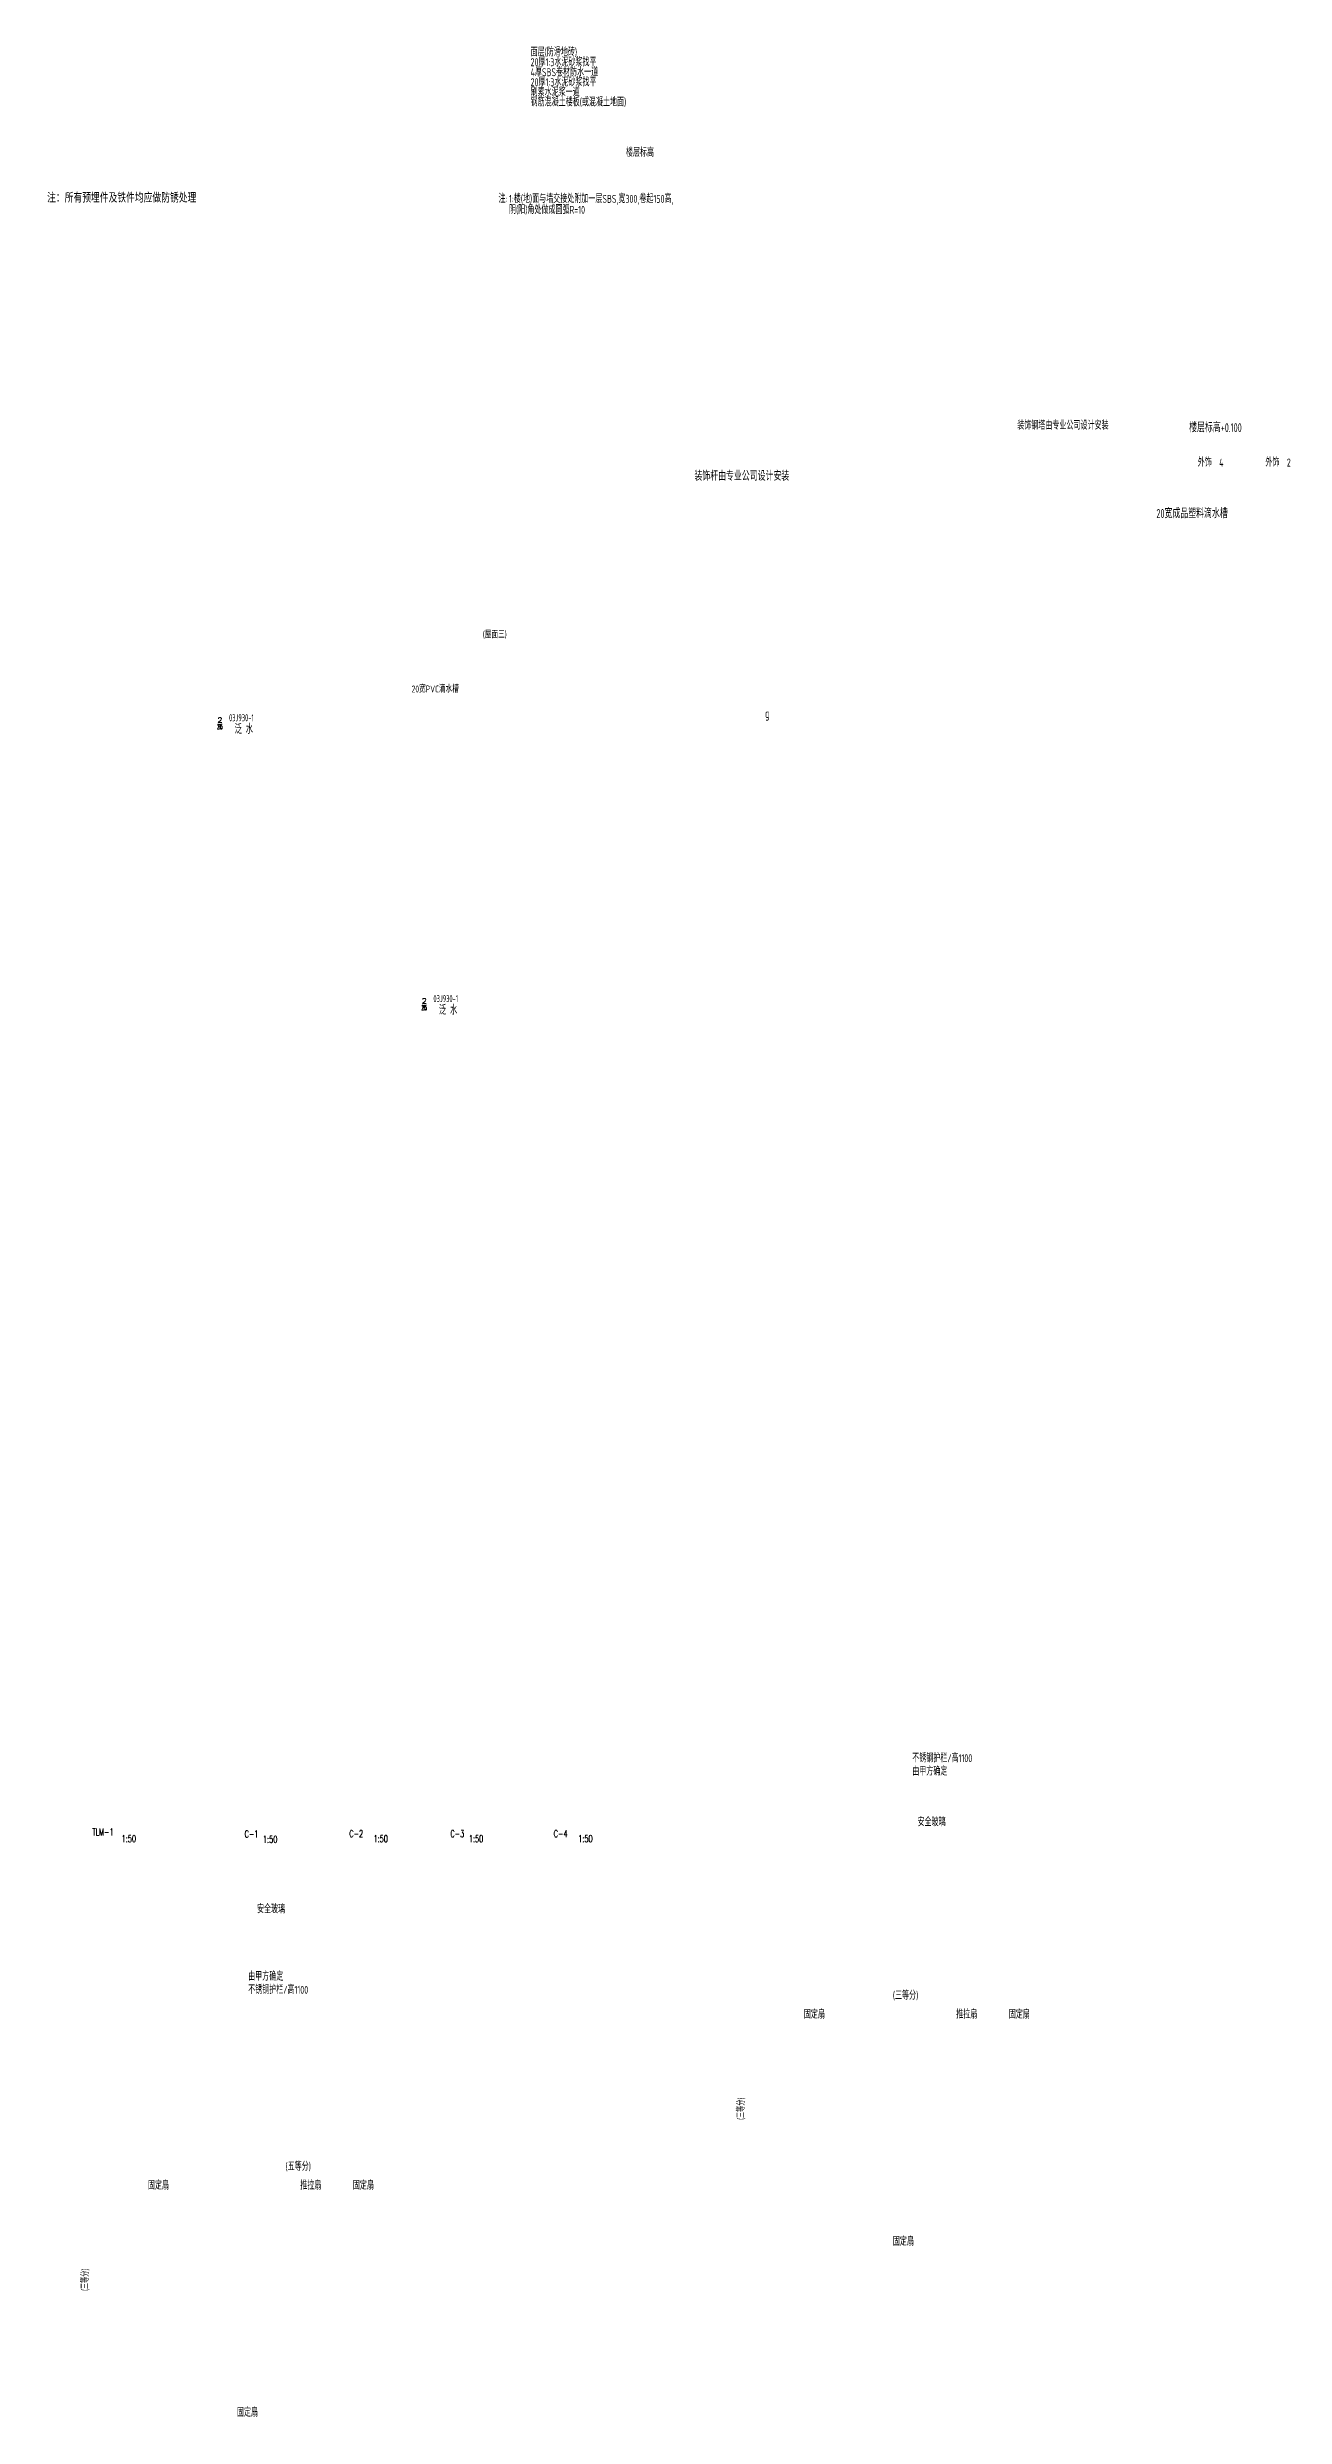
# Model space of a CAD drawing. Extents: x -726032 to 135930, y -151624 to 587044.
# Drawn here: x 70935 to 132776, y -13527 to 104895 of the extents above; entities that cross this region are included whole.
import ezdxf
from ezdxf.enums import TextEntityAlignment as Align

# ---------------------------------------------------------------- set-up
doc = ezdxf.new("R2010")
doc.units = 0
doc.header["$LTSCALE"] = 1000
doc.header["$MEASUREMENT"] = 0
doc.layers.get('0').update_dxf_attribs({"linetype": 'CONTINUOUS'})
for name, color, linetype in [('PUB_DIM', 245, 'CONTINUOUS'), ('PUB_TEXT', 142, 'CONTINUOUS'), ('引线', 213, 'CONTINUOUS')]:
    doc.layers.add(name, color=color, linetype=linetype)
doc.styles.add('_HZTXT', font='isocp.shx', dxfattribs={"width": 0.8, "bigfont": 'hztxt.shx'})
doc.styles.add('COMP', font='COMPLEX', dxfattribs={"bigfont": 'hztxt'})
doc.styles.add('HZ1', font='TXT.SHX', dxfattribs={"width": 0.65, "height": 350, "bigfont": 'HZTXT1.SHX'})

msp = doc.modelspace()

# ---------------------------------------------------------------- texts
at = {"color": 136, "style": 'HZ1', "width": 0.65}
for s, p in [('TLM-1', (73182.9, 15524, 3840)), ('1:50', (74644.9, 15178.3, 3840)), ('C-1', (80792.6, 15414.2, 3840)), ('1:50', (81708, 15160.2, 3840)), ('C-2', (86026.5, 15432.3, 3840)), ('1:50', (87233.9, 15178.3, 3840)), ('C-3', (91079.2, 15432.3, 3840)), ('1:50', (92000.1, 15178.3, 3840)), ('C-4', (96242.6, 15432.3, 3840)), ('1:50', (97467.4, 15178.3, 3840))]:
    msp.add_text(s, height=350, dxfattribs=at).set_placement(p)
at = {"style": 'COMP'}
for tag, text, width, p, p2 in [('295', '-', 0.388889, (79431.5, 70814.2), (79686.5, 70814.2)), ('2', '1', 1.5, (79431.5, 71144.2), (79686.5, 71144.2)), ('295', '-', 0.388889, (89645.5, 56774.2), (89900.5, 56774.2)), ('2', '1', 1.5, (89645.5, 57104.2), (89900.5, 57104.2))]:
    msp.add_attdef(tag, text=text, height=255, dxfattribs=dict(at, width=width)).set_placement(p, p2, align=Align.FIT)
at = {"layer": 'PUB_DIM', "style": '_HZTXT', "width": 0.65}
for s, height, rotation, p in [('楼层标高', 400, 360, (99852.6, 99433.7)), ('(三等分)', 350, 90, (105788, 1305.6, 3840)), ('(三等分)', 350, 90, (73002.1, -7243.4, 3840))]:
    msp.add_text(s, height=height, rotation=rotation, dxfattribs=at).set_placement(p)
for s, height, p in [('楼层标高+0.100', 450, (128003.4, 85662.7, 3840)), ('(三等分)', 400, (113195, 7316.7, 3840)), ('(五等分)', 400, (82839.2, -1232.4, 3840))]:
    msp.add_text(s, height=height, dxfattribs=at).set_placement(p)
at = {"layer": 'PUB_TEXT', "style": '_HZTXT', "width": 0.65}
msp.add_text('注：所有预埋件及铁件均应做防锈处理', height=500, rotation=360, dxfattribs=at).set_placement((70921.2, 97136.3, 3840))
at = {"layer": 'PUB_TEXT', "style": '_HZTXT'}
for s, height, width, p in [('注:', 400, 0.65, (93484.1, 97125)), ('1:楼(地)面与墙交接处附加一层SBS,宽300,卷起150高,', 400, 0.65, (94009, 97125)), ('阴(阳)角处做成圆弧R=10', 400, 0.65, (94009, 96575)), ('03J930-1', 350, 0.6, (80014.9, 71214.1)), ('泛 水', 450, 0.6, (80292.7, 70588.1)), ('03J930-1', 350, 0.6, (90228.9, 57174.1)), ('泛 水', 450, 0.6, (90506.7, 56548.1))]:
    msp.add_text(s, height=height, dxfattribs=dict(at, width=width)).set_placement(p)
at = {"layer": '引线', "style": '_HZTXT'}
for s, height, width, p in [('面层(防滑地砖)', 400, 0.65, (95088.5, 104453.6)), ('20厚1:3水泥砂浆找平', 400, 0.65, (95088.5, 103953.6)), ('4厚SBS卷材防水一道', 400, 0.65, (95088.5, 103453.6)), ('20厚1:3水泥砂浆找平', 400, 0.65, (95088.5, 102953.6)), ('刷素水泥浆一道', 400, 0.65, (95088.5, 102453.6)), ('钢筋混凝土楼板(或混凝土地面)', 400, 0.65, (95088.5, 101953.6)), ('装饰钢塔由专业公司设计安装', 400, 0.65, (119414.1, 85796.2, 3840)), ('外饰  4', 400, 0.65, (128436.4, 83943.7, 3840)), ('外饰  2', 400, 0.65, (131815.8, 83943.7, 3840)), ('装饰杆由专业公司设计安装', 450, 0.65, (103277.6, 83238.7, 3840)), ('20宽成品塑料滴水槽', 450, 0.65, (126365.9, 81369.4, 3840)), ('(屋面三)', 350, 0.7, (92699.5, 75366.8, 3840)), ('20宽PVC滴水槽', 350, 0.7, (89140.8, 72650.6, 3840)), ('不锈钢护栏/高1100', 400, 0.65, (114165.8, 19182.5, 3840)), ('由甲方确定', 400, 0.65, (114165.8, 18519.6, 3840)), ('安全玻璃', 400, 0.65, (114429.7, 15989.9, 3840)), ('固定扇', 400, 0.65, (108745.1, 6372.4, 3840)), ('推拉扇', 400, 0.65, (116359.2, 6372.4, 3840)), ('固定扇', 400, 0.65, (118988.9, 6372.4, 3840)), ('固定扇', 400, 0.65, (75959.1, -2176.6, 3840)), ('推拉扇', 400, 0.65, (83573.2, -2176.6, 3840)), ('固定扇', 400, 0.65, (86203, -2176.6, 3840)), ('固定扇', 400, 0.65, (113194.7, -4976.5, 3840)), ('固定扇', 400, 0.65, (80408.8, -13525.5, 3840))]:
    msp.add_text(s, height=height, dxfattribs=dict(at, width=width)).set_placement(p)
at = {"layer": '引线', "style": '_HZTXT', "width": 0.65}
msp.add_text('g', height=450, dxfattribs=at).set_placement((106915.5, 71537.2, 3840), align=Align.MIDDLE)
for s, p in [('安全玻璃', (81413.5, 11634.5, 3840)), ('由甲方确定', (80972.4, 8268.9, 3840)), ('不锈钢护栏/高1100', (80972.4, 7606, 3840))]:
    msp.add_text(s, height=400, rotation=360, dxfattribs=at).set_placement(p)

doc.saveas('drawing.dxf')
